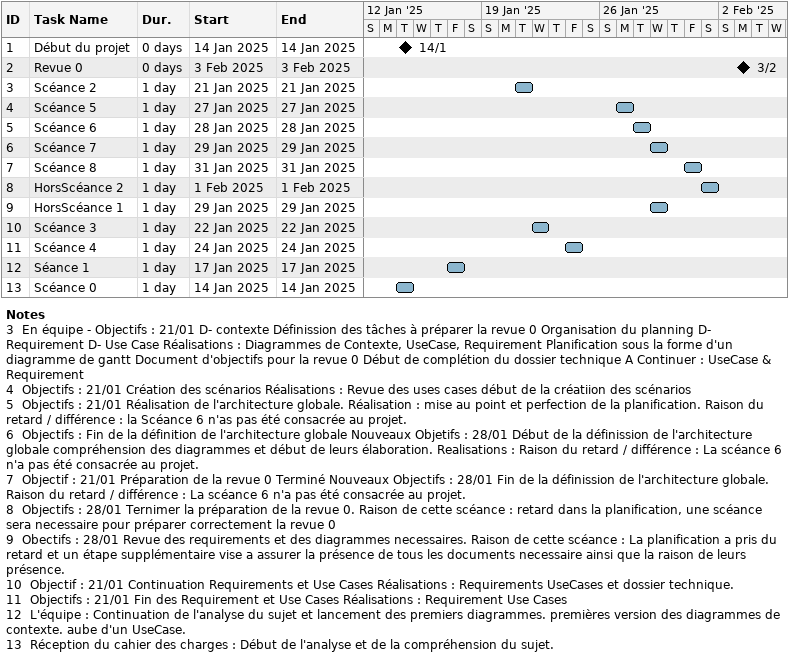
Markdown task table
| ID | Task | Duration | Start | Finish |
|---|---|---|---|---|
| 1 | Début du projet | 0d | 2025-01-14 | 2025-01-14 |
| 2 | Revue 0 | 0d | 2025-02-03 | 2025-02-03 |
| 3 | Scéance 2 | 1d | 2025-01-21 | 2025-01-21 |
| 4 | Scéance 5 | 1d | 2025-01-27 | 2025-01-27 |
| 5 | Scéance 6 | 1d | 2025-01-28 | 2025-01-28 |
| 6 | Scéance 7 | 1d | 2025-01-29 | 2025-01-29 |
| 7 | Scéance 8 | 1d | 2025-01-31 | 2025-01-31 |
| 8 | HorsScéance 2 | 1d | 2025-02-01 | 2025-02-01 |
| 9 | HorsScéance 1 | 1d | 2025-01-29 | 2025-01-29 |
| 10 | Scéance 3 | 1d | 2025-01-22 | 2025-01-22 |
| 11 | Scéance 4 | 1d | 2025-01-24 | 2025-01-24 |
| 12 | Séance 1 | 1d | 2025-01-17 | 2025-01-17 |
| 13 | Scéance 0 | 1d | 2025-01-14 | 2025-01-14 |

Notes
- 3: En équipe - Objectifs : 21/01 D- contexte Définission des tâches à préparer la revue 0 Organisation du planning D- Requirement D- Use Case Réalisations : Diagrammes de Contexte, UseCase, Requirement Planification sous la forme d'un diagramme de gantt Document d'objectifs pour la revue 0 Début de complétion du dossier technique A Continuer : UseCase & Requirement
- 4: Objectifs : 21/01 Création des scénarios Réalisations : Revue des uses cases début de la créatiion des scénarios
- 5: Objectifs : 21/01 Réalisation de l'architecture globale. Réalisation : mise au point et perfection de la planification. Raison du retard / différence : la Scéance 6 n'as pas été consacrée au projet.
- 6: Objectifs : Fin de la définition de l'architecture globale Nouveaux Objetifs : 28/01 Début de la définission de l'architecture globale compréhension des diagrammes et début de leurs élaboration. Realisations : Raison du retard / différence : La scéance 6 n'a pas été consacrée au projet.
- 7: Objectif : 21/01 Préparation de la revue 0 Terminé Nouveaux Objectifs : 28/01 Fin de la définission de l'architecture globale. Raison du retard / différence : La scéance 6 n'a pas été consacrée au projet.
- 8: Objectifs : 28/01 Ternimer la préparation de la revue 0. Raison de cette scéance : retard dans la planification, une scéance sera necessaire pour préparer correctement la revue 0
- 9: Obectifs : 28/01 Revue des requirements et des diagrammes necessaires. Raison de cette scéance : La planification a pris du retard et un étape supplémentaire vise a assurer la présence de tous les documents necessaire ainsi que la raison de leurs présence.
- 10: Objectif : 21/01 Continuation Requirements et Use Cases Réalisations : Requirements UseCases et dossier technique.
- 11: Objectifs : 21/01 Fin des Requirement et Use Cases Réalisations : Requirement Use Cases
- 12: L'équipe : Continuation de l'analyse du sujet et lancement des premiers diagrammes. premières version des diagrammes de contexte. aube d'un UseCase.
- 13: Réception du cahier des charges : Début de l'analyse et de la compréhension du sujet.
